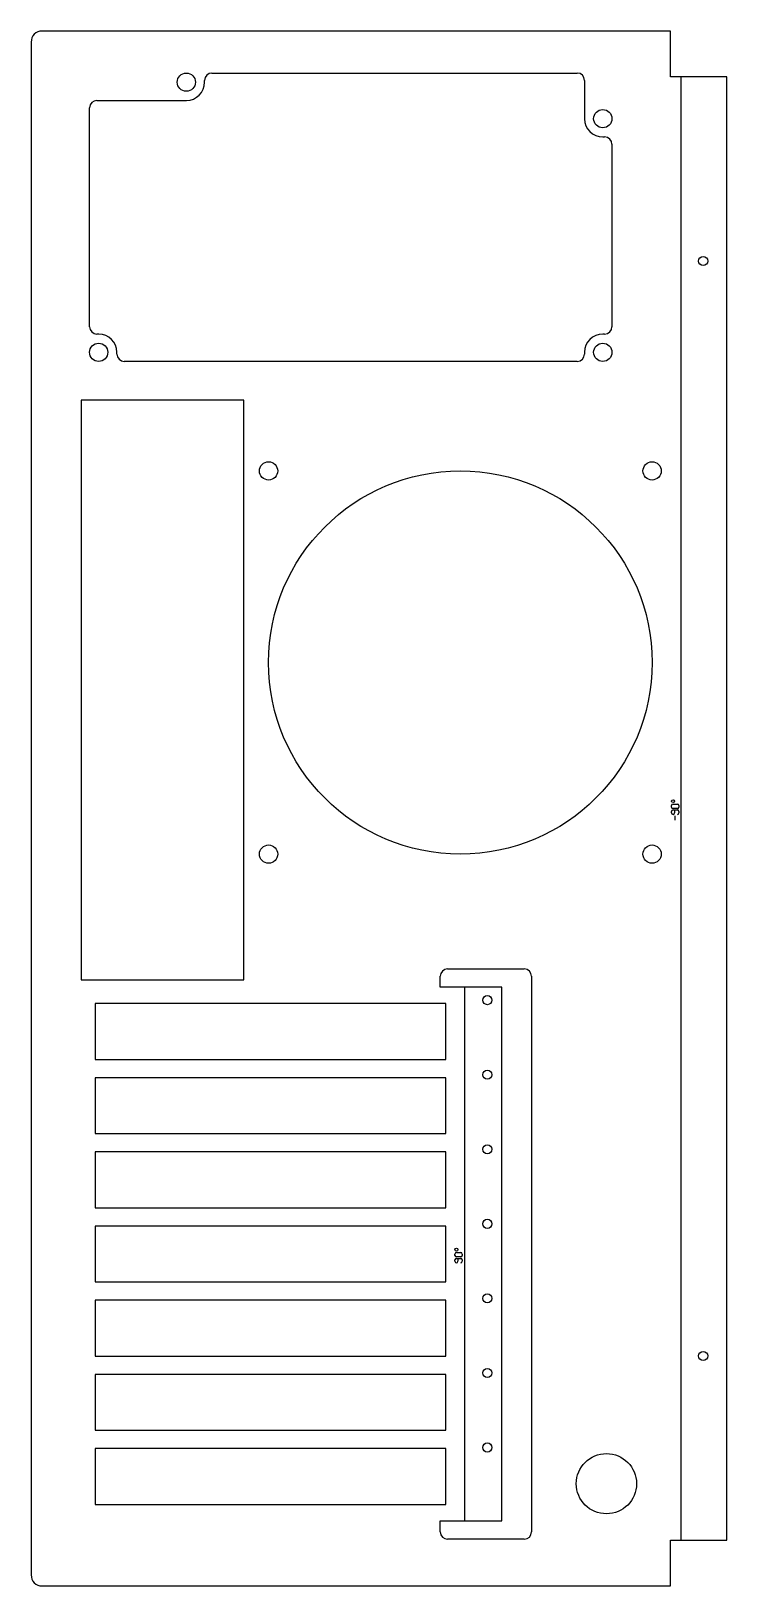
# Model space of a CAD drawing. Header units: millimetres. Extents: x 0 to 190, y 0 to 426.
import ezdxf

# ---------------------------------------------------------------- set-up
doc = ezdxf.new("R2010")
doc.units = ezdxf.units.MM
for name, color, linetype in [('Unfold_Sketch', 7, 'CONTINUOUS'), ('Unfold_Sketch_Bend_Labels', 7, 'CONTINUOUS'), ('Unfold_Sketch_Bends', 7, 'CONTINUOUS'), ('Unfold_Sketch_Holes', 7, 'CONTINUOUS'), ('Unfold_Sketch_Internal', 7, 'CONTINUOUS')]:
    doc.layers.add(name, color=color, linetype=linetype)

msp = doc.modelspace()

# ---------------------------------------------------------------- linework, layer by layer
at = {"layer": 'Unfold_Sketch'}
for p, q in [((175, 426), (3, 426)), ((175, 413.5), (175, 426)), ((0, 423), (0, 3)), ((180.97, 413.5), (175, 413.5)), ((190.47, 413.5), (180.97, 413.5)), ((190.47, 12.5), (190.47, 413.5)), ((175, 0), (175, 12.5)), ((175, 12.5), (180.97, 12.5)), ((180.97, 12.5), (190.47, 12.5)), ((3, 0), (175, 0))]:
    msp.add_line(p, q, dxfattribs=at)
for centre, start, end in [((3, 423), 90, 180), ((3, 3), -180, -90)]:
    msp.add_arc(centre, 3, start, end, dxfattribs=at)
at = {"layer": 'Unfold_Sketch_Bend_Labels'}
for p, q in [((175.32, 213.4), (175.32, 213.8)), ((175.72, 214.2), (176.92, 214.2)), ((176.92, 213), (175.72, 213)), ((177.32, 213.8), (177.32, 213.4)), ((175.32, 211.8), (175.32, 212.2)), ((175.72, 212.6), (176.92, 212.6)), ((176.12, 212.6), (176.12, 211.8)), ((176.32, 209.8), (176.32, 211)), ((177.32, 212.2), (177.32, 211.8)), ((116.03, 90.53), (116.03, 90.93)), ((116.43, 91.33), (117.63, 91.33)), ((117.63, 90.13), (116.43, 90.13)), ((116.43, 89.73), (117.63, 89.73)), ((116.83, 89.73), (116.83, 88.93)), ((118.03, 90.93), (118.03, 90.53)), ((116.03, 88.93), (116.03, 89.33)), ((118.03, 89.33), (118.03, 88.93))]:
    msp.add_line(p, q, dxfattribs=at)
for centre in [(175.72, 215), (116.43, 92.13)]:
    msp.add_circle(centre, 0.4, dxfattribs=at)
for centre, start, end in [((175.72, 213.8), 90, 180), ((175.72, 213.4), 180, -90), ((176.92, 213.8), 0, 90), ((176.92, 213.4), -90, 0), ((175.72, 212.2), 90, -180), ((175.72, 211.8), 180, 0), ((176.92, 212.2), 0, 90), ((176.92, 211.8), -90, 0), ((116.43, 90.93), 90, 180), ((116.43, 90.53), 180, -90), ((116.43, 89.33), 90, 180), ((117.63, 90.93), 0, 90), ((117.63, 90.53), -90, 0), ((117.63, 89.33), 0, 90), ((116.43, 88.93), 180, 0), ((117.63, 88.93), -90, 0)]:
    msp.add_arc(centre, 0.4, start, end, dxfattribs=at)
at = {"layer": 'Unfold_Sketch_Bends'}
for p, q in [((177.98, 12.5), (177.98, 413.5)), ((118.7, 17.81), (118.7, 164.05))]:
    msp.add_line(p, q, dxfattribs=at)
at = {"layer": 'Unfold_Sketch_Holes'}
for centre, radius in [((42.5, 412), 2.5), ((156.5, 402), 2.5), ((183.97, 363), 1.25), ((18.5, 338), 2.5), ((156.5, 338), 2.5), ((65, 305.5), 2.5), ((170, 305.5), 2.5), ((117.5, 253), 52.5), ((65, 200.5), 2.5), ((170, 200.5), 2.5), ((124.9, 160.5), 1.25), ((124.9, 140.07), 1.25), ((124.9, 119.64), 1.25), ((124.9, 99.21), 1.25), ((124.9, 78.78), 1.25), ((183.97, 63), 1.25), ((124.9, 58.35), 1.25), ((124.9, 37.92), 1.25), ((157.5, 28), 8.25)]:
    msp.add_circle(centre, radius, dxfattribs=at)
at = {"layer": 'Unfold_Sketch_Internal'}
for p, q in [((49.5, 414.5), (149.5, 414.5)), ((47.5, 412), (47.5, 412.5)), ((151.5, 412.5), (151.5, 402)), ((16, 345), (16, 405)), ((18, 407), (42.5, 407)), ((156.5, 397), (157, 397)), ((159, 395), (159, 345)), ((18.5, 343), (18, 343)), ((157, 343), (156.5, 343)), ((23.5, 337.5), (23.5, 338)), ((151.5, 338), (151.5, 337.5)), ((149.5, 335.5), (25.5, 335.5)), ((13.73, 324.86), (13.73, 166.08)), ((58.21, 324.86), (13.73, 324.86)), ((58.21, 166.08), (58.21, 324.86)), ((112, 164.05), (112, 167.05)), ((114, 169.05), (135, 169.05)), ((137, 167.05), (137, 14.81)), ((13.73, 166.08), (58.21, 166.08)), ((116.5, 164.05), (112, 164.05)), ((120.9, 164.05), (116.5, 164.05)), ((128.9, 164.05), (120.9, 164.05)), ((128.9, 17.81), (128.9, 164.05)), ((113.5, 159.55), (17.5, 159.55)), ((17.5, 159.55), (17.5, 144.23)), ((113.5, 144.23), (113.5, 159.55)), ((17.5, 144.23), (113.5, 144.23)), ((17.5, 139.23), (17.5, 123.91)), ((113.5, 139.23), (17.5, 139.23)), ((113.5, 123.91), (113.5, 139.23)), ((17.5, 123.91), (113.5, 123.91)), ((17.5, 118.91), (17.5, 103.59)), ((113.5, 118.91), (17.5, 118.91)), ((113.5, 103.59), (113.5, 118.91)), ((17.5, 103.59), (113.5, 103.59)), ((17.5, 98.59), (17.5, 83.27)), ((113.5, 98.59), (17.5, 98.59)), ((113.5, 83.27), (113.5, 98.59)), ((17.5, 83.27), (113.5, 83.27)), ((17.5, 78.27), (17.5, 62.95)), ((113.5, 78.27), (17.5, 78.27)), ((113.5, 62.95), (113.5, 78.27)), ((17.5, 62.95), (113.5, 62.95)), ((17.5, 57.95), (17.5, 42.63)), ((113.5, 57.95), (17.5, 57.95)), ((113.5, 42.63), (113.5, 57.95)), ((17.5, 42.63), (113.5, 42.63)), ((17.5, 37.63), (17.5, 22.31)), ((113.5, 37.63), (17.5, 37.63)), ((113.5, 22.31), (113.5, 37.63)), ((17.5, 22.31), (113.5, 22.31)), ((112, 14.81), (112, 17.81)), ((112, 17.81), (116.5, 17.81)), ((116.5, 17.81), (120.9, 17.81)), ((120.9, 17.81), (128.9, 17.81)), ((135, 12.81), (114, 12.81))]:
    msp.add_line(p, q, dxfattribs=at)
for centre, radius, start, end in [((49.5, 412.5), 2, 90, 180), ((149.5, 412.5), 2, 0, 90), ((42.5, 412), 5, -90, 0), ((18, 405), 2, 90, 180), ((156.5, 402), 5, -180, -90), ((157, 395), 2, 0, 90), ((18, 345), 2, 180, -90), ((18.5, 338), 5, 0, 90), ((156.5, 338), 5, 90, 180), ((157, 345), 2, -90, 0), ((25.5, 337.5), 2, -180, -90), ((149.5, 337.5), 2, -90, 0), ((114, 167.05), 2, 90, -180), ((135, 167.05), 2, 0, 90), ((114, 14.81), 2, -180, -90), ((135, 14.81), 2, -90, 0)]:
    msp.add_arc(centre, radius, start, end, dxfattribs=at)

doc.saveas('drawing.dxf')
